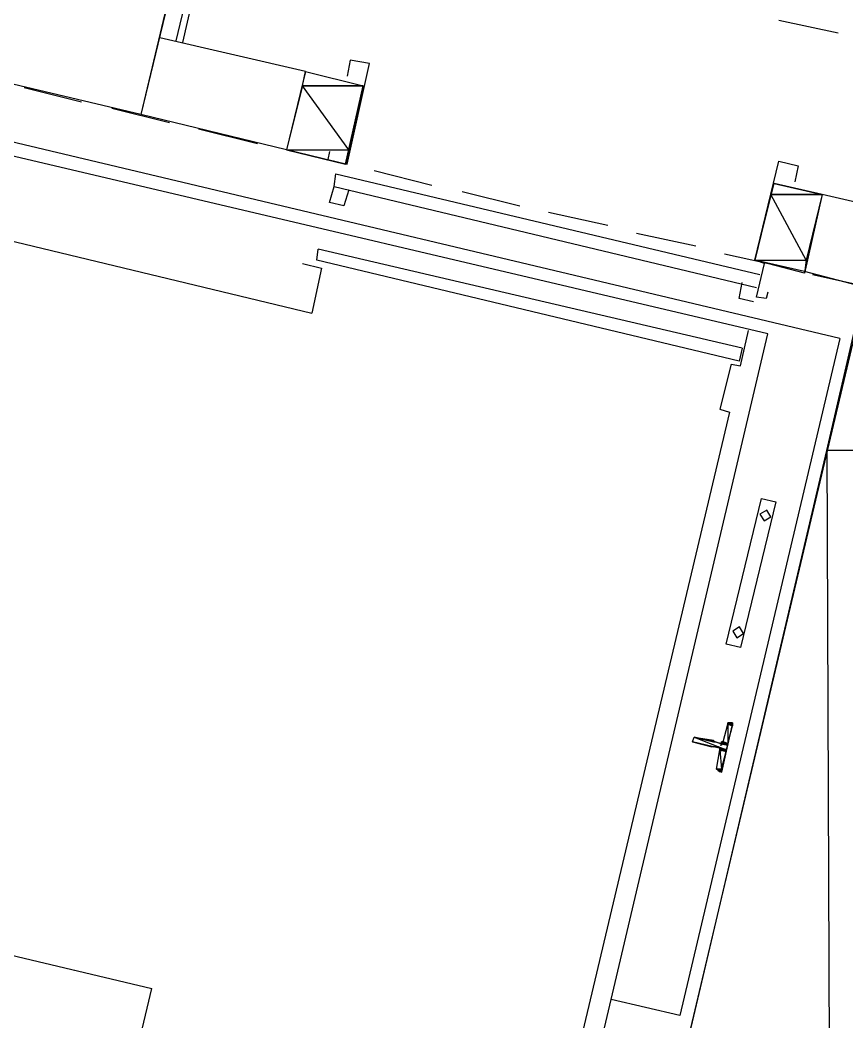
# Model space of a CAD drawing. Header units: feet. Extents: x -84 to 198, y -22 to 181.
# Drawn here: x 51.31 to 58.21, y 57.87 to 66.22 of the extents above; entities that cross this region are included whole.
import ezdxf

# ---------------------------------------------------------------- set-up
doc = ezdxf.new("R2010")
doc.units = ezdxf.units.FT
for name, color, linetype in [('A-LINEA', 7, 'CONTINUOUS'), ('A-LINEA-FINA', 9, 'CONTINUOUS'), ('A-MURO-CONCRETO', 8, 'CONTINUOUS')]:
    doc.layers.add(name, color=color, linetype=linetype)

msp = doc.modelspace()

# ---------------------------------------------------------------- linework, layer by layer
at = {"layer": 'A-LINEA'}
for p, q in [((52.9467, 67.4711), (52.6133, 66.0444)), ((53.0133, 67.5111), (52.6667, 66.0311)), ((57.64, 66.2178), (58.1333, 66.1111)), ((57.64, 66.2178), (58.1333, 66.1111)), ((53.6933, 65.7911), (52.48, 66.0711)), ((53.6933, 65.7911), (52.48, 66.0711)), ((53.6933, 65.7911), (53.5333, 65.1378)), ((53.6933, 65.7911), (53.5333, 65.1378)), ((53.6933, 65.7911), (54.1733, 65.6711)), ((53.6933, 65.7911), (54.1733, 65.6711)), ((51.3467, 65.6578), (51.8267, 65.5378)), ((51.3467, 65.6578), (51.8267, 65.5378)), ((54.0267, 65.0178), (54.1733, 65.6711)), ((54.0267, 65.0178), (54.1733, 65.6711)), ((52.08, 65.4844), (52.56, 65.3644)), ((52.08, 65.4844), (52.56, 65.3644)), ((58.1467, 63.5644), (50.2267, 65.4444)), ((58.1467, 63.5644), (50.2267, 65.4444)), ((53.5333, 65.1378), (52.32, 65.4311)), ((53.5333, 65.1378), (52.32, 65.4311)), ((52.8, 65.3111), (53.2933, 65.1911)), ((52.8, 65.3111), (53.2933, 65.1911)), ((57.5467, 63.6044), (50.5733, 65.2444)), ((57.5467, 63.6044), (50.5733, 65.2444)), ((53.5333, 65.1378), (54.0267, 65.0178)), ((53.5333, 65.1378), (54.0267, 65.0178)), ((53.5333, 65.1378), (54.0267, 65.0178)), ((53.5333, 65.1378), (54.0267, 65.0178)), ((54.2667, 64.9644), (54.7467, 64.8444)), ((54.2667, 64.9644), (54.7467, 64.8444)), ((53.9467, 64.9378), (57.48, 64.0978)), ((53.9467, 64.9378), (57.48, 64.0978)), ((53.9333, 64.8311), (57.4533, 63.9911)), ((53.9333, 64.8311), (57.4533, 63.9911)), ((54.0533, 64.8044), (54.0133, 64.6711)), ((54.0533, 64.8044), (54.0133, 64.6711)), ((55, 64.7911), (55.48, 64.6711)), ((55, 64.7911), (55.48, 64.6711)), ((57.44, 64.2178), (57.6, 64.8578)), ((57.44, 64.2178), (57.6, 64.8578)), ((58, 64.7644), (57.6, 64.8578)), ((58, 64.7644), (57.6, 64.8578)), ((58, 64.7644), (57.8533, 64.1111)), ((58, 64.7644), (57.8533, 64.1111)), ((58.52, 64.6444), (58, 64.7644)), ((58.52, 64.6444), (58, 64.7644)), ((55.72, 64.6178), (56.2133, 64.5111)), ((55.72, 64.6178), (56.2133, 64.5111)), ((50.7467, 64.4978), (53.7467, 63.7778)), ((50.7467, 64.4978), (53.7467, 63.7778)), ((56.4533, 64.4444), (56.9467, 64.3378)), ((56.4533, 64.4444), (56.9467, 64.3378)), ((53.7867, 64.2178), (53.8, 64.3111)), ((53.7867, 64.2178), (53.8, 64.3111)), ((57.3333, 63.4844), (53.8, 64.3111)), ((57.3333, 63.4844), (53.8, 64.3111)), ((57.3067, 63.3778), (53.7867, 64.2178)), ((57.3067, 63.3778), (53.7867, 64.2178)), ((57.1867, 64.2711), (57.6667, 64.1644)), ((57.1867, 64.2711), (57.6667, 64.1644)), ((57.8533, 64.1244), (57.44, 64.2178)), ((57.8533, 64.1244), (57.44, 64.2178)), ((58.36, 63.9911), (57.8533, 64.1244)), ((58.36, 63.9911), (57.8533, 64.1244)), ((57.92, 64.0978), (58.4, 63.9911)), ((57.92, 64.0978), (58.4, 63.9911)), ((57.32, 63.3378), (57.3867, 63.6311)), ((57.32, 63.3378), (57.3867, 63.6311)), ((55.8533, 56.4178), (57.5467, 63.6044)), ((55.8533, 56.4178), (57.5467, 63.6044)), ((58.1467, 63.5644), (56.8133, 57.9244)), ((58.1467, 63.5644), (56.8133, 57.9244)), ((57.3333, 63.4844), (57.3067, 63.3778)), ((57.3333, 63.4844), (57.3067, 63.3778)), ((57.24, 63.3511), (57.32, 63.3378)), ((57.24, 63.3511), (57.32, 63.3378)), ((57.2267, 62.9511), (55.8933, 57.3244)), ((57.2267, 62.9511), (55.8933, 57.3244)), ((57.2379, 60.3639), (57.2142, 60.3504)), ((57.2379, 60.3639), (57.2142, 60.3504)), ((57.1733, 60.2044), (57.2133, 60.3511)), ((57.1733, 60.2044), (57.2133, 60.3511)), ((57.08, 60.1644), (57.08, 60.1644)), ((57.08, 60.1644), (57.08, 60.1644)), ((57.12, 59.9778), (57.1467, 60.1378)), ((57.12, 59.9778), (57.1467, 60.1378)), ((57.1336, 59.9744), (57.1487, 59.9516)), ((57.1336, 59.9744), (57.1487, 59.9516)), ((49.4133, 58.8578), (52.4133, 58.1511)), ((49.4133, 58.8578), (52.4133, 58.1511)), ((52.32, 57.7644), (52.4133, 58.1511)), ((52.32, 57.7644), (52.4133, 58.1511)), ((56.8133, 57.9244), (56.24, 58.0578)), ((56.8133, 57.9244), (56.24, 58.0578))]:
    msp.add_line(p, q, dxfattribs=at)
for points in [[(47.0933, 68.7111), (52.7867, 67.3644), (52.32, 65.4311), (46.64, 66.7778), (47.0933, 68.7111)], [(47.0933, 68.7111), (52.7867, 67.3644), (52.32, 65.4311), (46.64, 66.7778), (47.0933, 68.7111)], [(53.8933, 65.1244), (53.88, 65.0578), (54.04, 65.0178), (54.2267, 65.8578), (54.0667, 65.8844), (54.04, 65.7511)], [(53.8933, 65.1244), (53.88, 65.0578), (54.04, 65.0178), (54.2267, 65.8578), (54.0667, 65.8844), (54.04, 65.7511)], [(62.2, 54.5244), (61.7467, 52.5778), (55.9867, 53.9378), (58.8267, 65.9378), (64.5867, 64.5778), (64.12, 62.6311), (59.9867, 63.6178), (58.0667, 55.4978), (62.2, 54.5244)], [(62.2, 54.5244), (61.7467, 52.5778), (55.9867, 53.9378), (58.8267, 65.9378), (64.5867, 64.5778), (64.12, 62.6311), (59.9867, 63.6178), (58.0667, 55.4978), (62.2, 54.5244)], [(57.5467, 63.9511), (57.5333, 63.8978), (57.4533, 63.9111), (57.52, 64.1911), (57.44, 64.2178), (57.64, 65.0444), (57.8, 65.0044), (57.7733, 64.8711)], [(57.5467, 63.9511), (57.5333, 63.8978), (57.4533, 63.9111), (57.52, 64.1911), (57.44, 64.2178), (57.64, 65.0444), (57.8, 65.0044), (57.7733, 64.8711)], [(54.0133, 64.6711), (53.8933, 64.6978), (53.9333, 64.8311), (53.9467, 64.9378)], [(54.0133, 64.6711), (53.8933, 64.6978), (53.9333, 64.8311), (53.9467, 64.9378)], [(53.6667, 64.1911), (53.8267, 64.1511), (53.7467, 63.7778)], [(53.6667, 64.1911), (53.8267, 64.1511), (53.7467, 63.7778)], [(57.4267, 63.8711), (57.3067, 63.8978), (57.3333, 64.0311)], [(57.4267, 63.8711), (57.3067, 63.8978), (57.3333, 64.0311)], [(57.24, 63.3511), (57.1467, 62.9778), (57.2267, 62.9511)], [(57.24, 63.3511), (57.1467, 62.9778), (57.2267, 62.9511)], [(57.4933, 62.2311), (57.6133, 62.2044), (57.32, 60.9911), (57.2, 61.0178), (57.4933, 62.2311)], [(57.4933, 62.2311), (57.6133, 62.2044), (57.32, 60.9911), (57.2, 61.0178), (57.4933, 62.2311)], [(57.5374, 62.1365), (57.4813, 62.1019), (57.5159, 62.0457), (57.5721, 62.0804), (57.5374, 62.1365)], [(57.5374, 62.1365), (57.4813, 62.1019), (57.5159, 62.0457), (57.5721, 62.0804), (57.5374, 62.1365)], [(57.3107, 61.1632), (57.2546, 61.1285), (57.2893, 61.0724), (57.3454, 61.107), (57.3107, 61.1632)], [(57.3107, 61.1632), (57.2546, 61.1285), (57.2893, 61.0724), (57.3454, 61.107), (57.3107, 61.1632)], [(57.24, 60.3644), (57.2533, 60.3644), (57.16, 59.9511), (57.1467, 59.9644)], [(57.24, 60.3644), (57.2533, 60.3644), (57.16, 59.9511), (57.1467, 59.9644)], [(57.08, 60.1644), (56.92, 60.2044), (56.9333, 60.2444), (57.0933, 60.2178), (57.0933, 60.2044)], [(57.08, 60.1644), (56.92, 60.2044), (56.9333, 60.2444), (57.0933, 60.2178), (57.0933, 60.2044)], [(57.1467, 60.1911), (57.1067, 60.2044), (57.1067, 60.2044)], [(57.1467, 60.1911), (57.1067, 60.2044), (57.1067, 60.2044)], [(57.1487, 60.1783), (57.1638, 60.1808), (57.1728, 60.1932)], [(57.1487, 60.1783), (57.1638, 60.1808), (57.1728, 60.1932)], [(57.1333, 60.1644), (57.0933, 60.1644), (57.0933, 60.1644)], [(57.1333, 60.1644), (57.0933, 60.1644), (57.0933, 60.1644)], [(57.1595, 60.1265), (57.157, 60.1416), (57.1446, 60.1506)], [(57.1595, 60.1265), (57.157, 60.1416), (57.1446, 60.1506)]]:
    msp.add_lwpolyline(points, dxfattribs=at)
at = {"layer": 'A-LINEA-FINA'}
for p, q in [((57.2533, 60.3511), (57.2133, 60.3644)), ((57.2533, 60.3511), (57.2133, 60.3644)), ((57.2533, 60.3511), (57.2267, 60.3644)), ((57.2533, 60.3511), (57.2267, 60.3644)), ((57.2533, 60.3644), (57.24, 60.3644)), ((57.2533, 60.3644), (57.24, 60.3644)), ((57.08, 60.1644), (56.92, 60.2044)), ((57.08, 60.1644), (56.92, 60.2044)), ((57.0933, 60.2044), (56.9333, 60.2444)), ((57.0933, 60.2044), (56.9333, 60.2444)), ((57.0933, 60.2044), (56.9333, 60.2444)), ((57.0933, 60.2044), (56.9333, 60.2444)), ((57.2133, 60.1778), (57.16, 60.1911)), ((57.2133, 60.1778), (57.16, 60.1911)), ((57.2, 60.1378), (57.1333, 60.1644)), ((57.2, 60.1378), (57.1333, 60.1644)), ((57.2, 60.1244), (57.1467, 60.1378)), ((57.2, 60.1244), (57.1467, 60.1378)), ((57.16, 59.9644), (57.12, 59.9778)), ((57.16, 59.9644), (57.12, 59.9778)), ((57.16, 59.9644), (57.1333, 59.9778)), ((57.16, 59.9644), (57.1333, 59.9778)), ((57.16, 59.9644), (57.1333, 59.9644)), ((57.16, 59.9511), (57.1333, 59.9644)), ((57.16, 59.9644), (57.1333, 59.9644)), ((57.16, 59.9511), (57.1333, 59.9644))]:
    msp.add_line(p, q, dxfattribs=at)
for points in [[(57.2133, 60.3644), (57.2533, 60.3511), (57.2267, 60.3644), (57.2133, 60.3644)], [(57.2533, 60.3511), (57.2533, 60.3511), (57.2133, 60.3644), (57.2533, 60.3511)], [(57.2133, 60.3644), (57.2533, 60.3511), (57.2133, 60.3511), (57.2133, 60.3644), (57.2133, 60.3644)], [(57.2133, 60.3644), (57.2533, 60.3511), (57.2533, 60.3511), (57.2133, 60.3644), (57.2133, 60.3644)], [(57.2133, 60.3644), (57.2533, 60.3511), (57.2267, 60.3644), (57.2133, 60.3644)], [(57.2533, 60.3511), (57.2533, 60.3511), (57.2133, 60.3644), (57.2533, 60.3511)], [(57.2133, 60.3644), (57.2533, 60.3511), (57.2133, 60.3511), (57.2133, 60.3644), (57.2133, 60.3644)], [(57.2133, 60.3644), (57.2533, 60.3511), (57.2533, 60.3511), (57.2133, 60.3644), (57.2133, 60.3644)], [(57.2533, 60.3644), (57.24, 60.3644), (57.2267, 60.3644), (57.2533, 60.3644), (57.2533, 60.3644)], [(57.2267, 60.3644), (57.2533, 60.3511), (57.2533, 60.3511), (57.2267, 60.3644)], [(57.2533, 60.3511), (57.2533, 60.3511), (57.2267, 60.3644), (57.2533, 60.3511)], [(57.2533, 60.3511), (57.2267, 60.3644), (57.2533, 60.3644), (57.2533, 60.3511), (57.2533, 60.3511)], [(57.2267, 60.3644), (57.2533, 60.3511), (57.2533, 60.3511), (57.2267, 60.3644)], [(57.2533, 60.3644), (57.24, 60.3644), (57.2267, 60.3644), (57.2533, 60.3644), (57.2533, 60.3644)], [(57.2267, 60.3644), (57.2533, 60.3511), (57.2533, 60.3511), (57.2267, 60.3644)], [(57.2533, 60.3511), (57.2533, 60.3511), (57.2267, 60.3644), (57.2533, 60.3511)], [(57.2533, 60.3511), (57.2267, 60.3644), (57.2533, 60.3644), (57.2533, 60.3511), (57.2533, 60.3511)], [(57.2267, 60.3644), (57.2533, 60.3511), (57.2533, 60.3511), (57.2267, 60.3644)], [(57.24, 60.3644), (57.2533, 60.3644), (57.2533, 60.3644), (57.24, 60.3644)], [(57.2533, 60.3644), (57.2533, 60.3644), (57.24, 60.3644), (57.2533, 60.3644)], [(57.24, 60.3644), (57.2533, 60.3644), (57.2533, 60.3644), (57.24, 60.3644)], [(57.2533, 60.3644), (57.2533, 60.3644), (57.24, 60.3644), (57.2533, 60.3644)], [(57.2133, 60.3511), (57.2133, 60.1911), (57.1733, 60.2044), (57.2133, 60.3511)], [(57.2133, 60.3511), (57.2133, 60.1911), (57.1733, 60.2044), (57.2133, 60.3511)], [(57.2533, 60.3378), (57.2533, 60.3378), (57.2133, 60.3511), (57.2533, 60.3378)], [(57.2533, 60.3378), (57.2133, 60.3511), (57.2533, 60.3511), (57.2533, 60.3378), (57.2533, 60.3378)], [(57.2533, 60.3378), (57.2133, 60.3511), (57.2133, 60.1911), (57.2533, 60.3378)], [(57.2533, 60.3378), (57.2533, 60.3378), (57.2133, 60.3511), (57.2533, 60.3378)], [(57.2533, 60.3378), (57.2133, 60.3511), (57.2533, 60.3511), (57.2533, 60.3378), (57.2533, 60.3378)], [(57.2533, 60.3378), (57.2133, 60.3511), (57.2133, 60.1911), (57.2533, 60.3378)], [(56.9333, 60.2444), (57.2, 60.1378), (56.92, 60.2044), (56.9333, 60.2444), (56.9333, 60.2444)], [(56.9333, 60.2444), (57.2, 60.1378), (56.92, 60.2044), (56.9333, 60.2444), (56.9333, 60.2444)], [(56.92, 60.2044), (57.0933, 60.1644), (57.0933, 60.1644), (56.92, 60.2044)], [(57.0933, 60.1644), (57.0933, 60.1644), (56.92, 60.2044), (57.0933, 60.1644), (57.0933, 60.1644)], [(56.92, 60.2044), (57.0933, 60.1644), (57.0933, 60.1644), (56.92, 60.2044)], [(57.0933, 60.1644), (57.0933, 60.1644), (56.92, 60.2044), (57.0933, 60.1644), (57.0933, 60.1644)], [(56.92, 60.2044), (57.0933, 60.1644), (57.0933, 60.1644), (56.92, 60.2044)], [(57.0933, 60.1644), (57.0933, 60.1644), (56.92, 60.2044), (57.0933, 60.1644), (57.0933, 60.1644)], [(57.08, 60.1644), (57.08, 60.1644), (56.92, 60.2044), (57.08, 60.1644)], [(57.08, 60.1644), (56.92, 60.2044), (57.0933, 60.1644), (57.08, 60.1644), (57.08, 60.1644)], [(56.92, 60.2044), (57.08, 60.1644), (57.08, 60.1644), (56.92, 60.2044)], [(57.08, 60.1644), (57.08, 60.1644), (56.92, 60.2044), (57.08, 60.1644), (57.08, 60.1644)], [(56.92, 60.2044), (57.08, 60.1644), (57.08, 60.1644), (56.92, 60.2044)], [(57.08, 60.1644), (57.08, 60.1644), (56.92, 60.2044), (57.08, 60.1644)], [(56.92, 60.2044), (57.08, 60.1644), (57.08, 60.1644), (56.92, 60.2044), (56.92, 60.2044)], [(56.92, 60.2044), (57.08, 60.1644), (57.08, 60.1644), (56.92, 60.2044)], [(57.08, 60.1644), (57.08, 60.1644), (56.92, 60.2044), (57.08, 60.1644), (57.08, 60.1644)], [(56.92, 60.2044), (57.08, 60.1644), (57.08, 60.1644), (56.92, 60.2044)], [(57.08, 60.1644), (57.08, 60.1644), (56.92, 60.2044), (57.08, 60.1644), (57.08, 60.1644)], [(56.92, 60.2044), (57.0933, 60.1644), (57.0933, 60.1644), (56.92, 60.2044)], [(57.0933, 60.1644), (57.0933, 60.1644), (56.92, 60.2044), (57.0933, 60.1644), (57.0933, 60.1644)], [(56.92, 60.2044), (57.0933, 60.1644), (57.0933, 60.1644), (56.92, 60.2044)], [(57.0933, 60.1644), (57.0933, 60.1644), (56.92, 60.2044), (57.0933, 60.1644), (57.0933, 60.1644)], [(56.92, 60.2044), (57.0933, 60.1644), (57.0933, 60.1644), (56.92, 60.2044)], [(57.0933, 60.1644), (57.0933, 60.1644), (56.92, 60.2044), (57.0933, 60.1644), (57.0933, 60.1644)], [(57.08, 60.1644), (57.08, 60.1644), (56.92, 60.2044), (57.08, 60.1644)], [(57.08, 60.1644), (56.92, 60.2044), (57.0933, 60.1644), (57.08, 60.1644), (57.08, 60.1644)], [(56.92, 60.2044), (57.08, 60.1644), (57.08, 60.1644), (56.92, 60.2044)], [(57.08, 60.1644), (57.08, 60.1644), (56.92, 60.2044), (57.08, 60.1644), (57.08, 60.1644)], [(56.92, 60.2044), (57.08, 60.1644), (57.08, 60.1644), (56.92, 60.2044)], [(57.08, 60.1644), (57.08, 60.1644), (56.92, 60.2044), (57.08, 60.1644)], [(56.92, 60.2044), (57.08, 60.1644), (57.08, 60.1644), (56.92, 60.2044), (56.92, 60.2044)], [(56.92, 60.2044), (57.08, 60.1644), (57.08, 60.1644), (56.92, 60.2044)], [(57.08, 60.1644), (57.08, 60.1644), (56.92, 60.2044), (57.08, 60.1644), (57.08, 60.1644)], [(56.92, 60.2044), (57.08, 60.1644), (57.08, 60.1644), (56.92, 60.2044)], [(57.08, 60.1644), (57.08, 60.1644), (56.92, 60.2044), (57.08, 60.1644), (57.08, 60.1644)], [(57.0933, 60.2044), (57.0933, 60.2044), (56.9333, 60.2444), (57.0933, 60.2044)], [(57.0933, 60.2044), (56.9333, 60.2444), (57.0933, 60.2178), (57.0933, 60.2044), (57.0933, 60.2044)], [(56.9333, 60.2444), (57.0933, 60.2044), (57.0933, 60.2044), (56.9333, 60.2444)], [(57.0933, 60.2044), (57.0933, 60.2044), (56.9333, 60.2444), (57.0933, 60.2044)], [(56.9333, 60.2444), (57.0933, 60.2044), (57.0933, 60.2044), (56.9333, 60.2444), (56.9333, 60.2444)], [(56.9333, 60.2444), (57.0933, 60.2044), (57.0933, 60.2044), (56.9333, 60.2444)], [(57.0933, 60.2044), (57.0933, 60.2044), (56.9333, 60.2444), (57.0933, 60.2044), (57.0933, 60.2044)], [(56.9333, 60.2444), (57.0933, 60.2044), (57.0933, 60.2044), (56.9333, 60.2444)], [(57.0933, 60.2044), (57.0933, 60.2044), (56.9333, 60.2444), (57.0933, 60.2044)], [(56.9333, 60.2444), (57.0933, 60.2044), (57.0933, 60.2044), (56.9333, 60.2444), (56.9333, 60.2444)], [(56.9333, 60.2444), (57.0933, 60.2044), (57.0933, 60.2044), (56.9333, 60.2444)], [(57.0933, 60.2044), (57.0933, 60.2044), (56.9333, 60.2444), (57.0933, 60.2044), (57.0933, 60.2044)], [(56.9333, 60.2444), (57.0933, 60.2044), (57.0933, 60.2044), (56.9333, 60.2444)], [(57.0933, 60.2044), (57.0933, 60.2044), (56.9333, 60.2444), (57.0933, 60.2044), (57.0933, 60.2044)], [(57.1067, 60.2044), (57.1067, 60.2044), (56.9333, 60.2444), (57.1067, 60.2044)], [(57.1067, 60.2044), (56.9333, 60.2444), (57.0933, 60.2044), (57.1067, 60.2044), (57.1067, 60.2044)], [(57.2133, 60.1778), (56.9333, 60.2444), (57.2, 60.1378), (57.2133, 60.1778)], [(57.0933, 60.2044), (57.0933, 60.2044), (56.9333, 60.2444), (57.0933, 60.2044)], [(57.0933, 60.2044), (56.9333, 60.2444), (57.0933, 60.2178), (57.0933, 60.2044), (57.0933, 60.2044)], [(56.9333, 60.2444), (57.0933, 60.2044), (57.0933, 60.2044), (56.9333, 60.2444)], [(57.0933, 60.2044), (57.0933, 60.2044), (56.9333, 60.2444), (57.0933, 60.2044)], [(56.9333, 60.2444), (57.0933, 60.2044), (57.0933, 60.2044), (56.9333, 60.2444), (56.9333, 60.2444)], [(56.9333, 60.2444), (57.0933, 60.2044), (57.0933, 60.2044), (56.9333, 60.2444)], [(57.0933, 60.2044), (57.0933, 60.2044), (56.9333, 60.2444), (57.0933, 60.2044), (57.0933, 60.2044)], [(56.9333, 60.2444), (57.0933, 60.2044), (57.0933, 60.2044), (56.9333, 60.2444)], [(57.0933, 60.2044), (57.0933, 60.2044), (56.9333, 60.2444), (57.0933, 60.2044)], [(56.9333, 60.2444), (57.0933, 60.2044), (57.0933, 60.2044), (56.9333, 60.2444), (56.9333, 60.2444)], [(56.9333, 60.2444), (57.0933, 60.2044), (57.0933, 60.2044), (56.9333, 60.2444)], [(57.0933, 60.2044), (57.0933, 60.2044), (56.9333, 60.2444), (57.0933, 60.2044), (57.0933, 60.2044)], [(56.9333, 60.2444), (57.0933, 60.2044), (57.0933, 60.2044), (56.9333, 60.2444)], [(57.0933, 60.2044), (57.0933, 60.2044), (56.9333, 60.2444), (57.0933, 60.2044), (57.0933, 60.2044)], [(57.1067, 60.2044), (57.1067, 60.2044), (56.9333, 60.2444), (57.1067, 60.2044)], [(57.1067, 60.2044), (56.9333, 60.2444), (57.0933, 60.2044), (57.1067, 60.2044), (57.1067, 60.2044)], [(57.2133, 60.1778), (56.9333, 60.2444), (57.2, 60.1378), (57.2133, 60.1778)], [(57.16, 60.1911), (57.2133, 60.1778), (57.1467, 60.1911), (57.16, 60.1911), (57.16, 60.1911)], [(57.1467, 60.1911), (57.2133, 60.1778), (57.2133, 60.1778), (57.1467, 60.1911)], [(57.2133, 60.1778), (57.2133, 60.1778), (57.1467, 60.1911), (57.2133, 60.1778), (57.2133, 60.1778)], [(57.1467, 60.1911), (57.2133, 60.1778), (57.2133, 60.1778), (57.1467, 60.1911)], [(57.2133, 60.1778), (57.2133, 60.1778), (57.1467, 60.1911), (57.2133, 60.1778), (57.2133, 60.1778)], [(57.16, 60.1911), (57.2133, 60.1778), (57.1467, 60.1911), (57.16, 60.1911), (57.16, 60.1911)], [(57.1467, 60.1911), (57.2133, 60.1778), (57.2133, 60.1778), (57.1467, 60.1911)], [(57.2133, 60.1778), (57.2133, 60.1778), (57.1467, 60.1911), (57.2133, 60.1778), (57.2133, 60.1778)], [(57.1467, 60.1911), (57.2133, 60.1778), (57.2133, 60.1778), (57.1467, 60.1911)], [(57.2133, 60.1778), (57.2133, 60.1778), (57.1467, 60.1911), (57.2133, 60.1778), (57.2133, 60.1778)], [(57.2133, 60.1911), (57.1733, 60.2044), (57.16, 60.2044), (57.2133, 60.1911), (57.2133, 60.1911)], [(57.2133, 60.1911), (57.2133, 60.1911), (57.16, 60.2044), (57.2133, 60.1911)], [(57.2133, 60.1911), (57.16, 60.2044), (57.2133, 60.1911), (57.2133, 60.1911), (57.2133, 60.1911)], [(57.2133, 60.1911), (57.16, 60.2044), (57.2133, 60.1778), (57.2133, 60.1911)], [(57.16, 60.2044), (57.2133, 60.1778), (57.16, 60.1911), (57.16, 60.2044), (57.16, 60.2044)], [(57.2133, 60.1911), (57.1733, 60.2044), (57.16, 60.2044), (57.2133, 60.1911), (57.2133, 60.1911)], [(57.2133, 60.1911), (57.2133, 60.1911), (57.16, 60.2044), (57.2133, 60.1911)], [(57.2133, 60.1911), (57.16, 60.2044), (57.2133, 60.1911), (57.2133, 60.1911), (57.2133, 60.1911)], [(57.2133, 60.1911), (57.16, 60.2044), (57.2133, 60.1778), (57.2133, 60.1911)], [(57.16, 60.2044), (57.2133, 60.1778), (57.16, 60.1911), (57.16, 60.2044), (57.16, 60.2044)], [(57.16, 60.1911), (57.2133, 60.1778), (57.2133, 60.1778), (57.16, 60.1911)], [(57.2133, 60.1778), (57.2133, 60.1778), (57.16, 60.1911), (57.2133, 60.1778), (57.2133, 60.1778)], [(57.16, 60.1911), (57.2133, 60.1778), (57.2133, 60.1778), (57.16, 60.1911)], [(57.2133, 60.1778), (57.2133, 60.1778), (57.16, 60.1911), (57.2133, 60.1778), (57.2133, 60.1778)], [(57.16, 60.1911), (57.2133, 60.1778), (57.2133, 60.1778), (57.16, 60.1911)], [(57.2133, 60.1778), (57.2133, 60.1778), (57.16, 60.1911), (57.2133, 60.1778), (57.2133, 60.1778)], [(57.16, 60.1911), (57.2133, 60.1778), (57.2133, 60.1778), (57.16, 60.1911)], [(57.2133, 60.1778), (57.2133, 60.1778), (57.16, 60.1911), (57.2133, 60.1778), (57.2133, 60.1778)], [(57.16, 60.1911), (57.2133, 60.1778), (57.2133, 60.1778), (57.16, 60.1911)], [(57.2133, 60.1778), (57.2133, 60.1778), (57.16, 60.1911), (57.2133, 60.1778), (57.2133, 60.1778)], [(57.16, 60.1911), (57.2133, 60.1778), (57.2133, 60.1778), (57.16, 60.1911)], [(57.2133, 60.1778), (57.2133, 60.1778), (57.16, 60.1911), (57.2133, 60.1778), (57.2133, 60.1778)], [(57.1733, 60.2044), (57.2133, 60.1911), (57.2133, 60.1911), (57.1733, 60.2044)], [(57.1733, 60.2044), (57.2133, 60.1911), (57.2133, 60.1911), (57.1733, 60.2044)], [(57.1467, 60.1378), (57.16, 59.9778), (57.12, 59.9778), (57.1467, 60.1378), (57.1467, 60.1378)], [(57.1467, 60.1378), (57.16, 59.9778), (57.12, 59.9778), (57.1467, 60.1378), (57.1467, 60.1378)], [(57.1333, 60.1644), (57.2, 60.1378), (57.2, 60.1378), (57.1333, 60.1644)], [(57.2, 60.1378), (57.2, 60.1378), (57.1333, 60.1644), (57.2, 60.1378), (57.2, 60.1378)], [(57.1333, 60.1644), (57.2, 60.1378), (57.1467, 60.1511), (57.1333, 60.1644), (57.1333, 60.1644)], [(57.1333, 60.1644), (57.2, 60.1378), (57.2, 60.1378), (57.1333, 60.1644)], [(57.2, 60.1378), (57.2, 60.1378), (57.1333, 60.1644), (57.2, 60.1378), (57.2, 60.1378)], [(57.1333, 60.1644), (57.2, 60.1378), (57.1467, 60.1511), (57.1333, 60.1644), (57.1333, 60.1644)], [(57.1467, 60.1511), (57.2, 60.1378), (57.2, 60.1378), (57.1467, 60.1511)], [(57.2, 60.1378), (57.2, 60.1378), (57.1467, 60.1511), (57.2, 60.1378), (57.2, 60.1378)], [(57.1467, 60.1511), (57.2, 60.1378), (57.2, 60.1378), (57.1467, 60.1511)], [(57.2, 60.1378), (57.2, 60.1378), (57.1467, 60.1511), (57.2, 60.1378), (57.2, 60.1378)], [(57.1467, 60.1511), (57.2, 60.1378), (57.2, 60.1378), (57.1467, 60.1511)], [(57.2, 60.1378), (57.2, 60.1378), (57.1467, 60.1511), (57.2, 60.1378), (57.2, 60.1378)], [(57.1467, 60.1511), (57.2, 60.1378), (57.2, 60.1378), (57.1467, 60.1511)], [(57.2, 60.1378), (57.2, 60.1378), (57.1467, 60.1511), (57.2, 60.1378), (57.2, 60.1378)], [(57.2, 60.1378), (57.1467, 60.1511), (57.2, 60.1244), (57.2, 60.1378)], [(57.1467, 60.1511), (57.2, 60.1244), (57.1467, 60.1378), (57.1467, 60.1511)], [(57.1467, 60.1511), (57.2, 60.1378), (57.2, 60.1378), (57.1467, 60.1511)], [(57.2, 60.1378), (57.2, 60.1378), (57.1467, 60.1511), (57.2, 60.1378), (57.2, 60.1378)], [(57.1467, 60.1511), (57.2, 60.1378), (57.2, 60.1378), (57.1467, 60.1511)], [(57.2, 60.1378), (57.2, 60.1378), (57.1467, 60.1511), (57.2, 60.1378), (57.2, 60.1378)], [(57.1467, 60.1511), (57.2, 60.1378), (57.2, 60.1378), (57.1467, 60.1511)], [(57.2, 60.1378), (57.2, 60.1378), (57.1467, 60.1511), (57.2, 60.1378), (57.2, 60.1378)], [(57.1467, 60.1511), (57.2, 60.1378), (57.2, 60.1378), (57.1467, 60.1511)], [(57.2, 60.1378), (57.2, 60.1378), (57.1467, 60.1511), (57.2, 60.1378), (57.2, 60.1378)], [(57.2, 60.1378), (57.1467, 60.1511), (57.2, 60.1244), (57.2, 60.1378)], [(57.1467, 60.1511), (57.2, 60.1244), (57.1467, 60.1378), (57.1467, 60.1511)], [(57.1467, 60.1378), (57.2, 60.1244), (57.2, 60.1244), (57.1467, 60.1378)], [(57.2, 60.1244), (57.2, 60.1244), (57.1467, 60.1378), (57.2, 60.1244)], [(57.2, 60.1244), (57.1467, 60.1378), (57.2, 60.1244), (57.2, 60.1244), (57.2, 60.1244)], [(57.2, 60.1244), (57.1467, 60.1378), (57.16, 59.9778), (57.2, 60.1244)], [(57.1467, 60.1378), (57.2, 60.1244), (57.2, 60.1244), (57.1467, 60.1378)], [(57.2, 60.1244), (57.2, 60.1244), (57.1467, 60.1378), (57.2, 60.1244)], [(57.2, 60.1244), (57.1467, 60.1378), (57.2, 60.1244), (57.2, 60.1244), (57.2, 60.1244)], [(57.2, 60.1244), (57.1467, 60.1378), (57.16, 59.9778), (57.2, 60.1244)], [(57.1333, 59.9778), (57.16, 59.9644), (57.12, 59.9778), (57.1333, 59.9778)], [(57.12, 59.9778), (57.16, 59.9644), (57.16, 59.9644), (57.12, 59.9778)], [(57.16, 59.9644), (57.16, 59.9644), (57.12, 59.9778), (57.16, 59.9644)], [(57.16, 59.9644), (57.12, 59.9778), (57.16, 59.9778), (57.16, 59.9644), (57.16, 59.9644)], [(57.12, 59.9778), (57.16, 59.9644), (57.16, 59.9644), (57.12, 59.9778), (57.12, 59.9778)], [(57.1333, 59.9778), (57.16, 59.9644), (57.12, 59.9778), (57.1333, 59.9778)], [(57.12, 59.9778), (57.16, 59.9644), (57.16, 59.9644), (57.12, 59.9778)], [(57.16, 59.9644), (57.16, 59.9644), (57.12, 59.9778), (57.16, 59.9644)], [(57.16, 59.9644), (57.12, 59.9778), (57.16, 59.9778), (57.16, 59.9644), (57.16, 59.9644)], [(57.12, 59.9778), (57.16, 59.9644), (57.16, 59.9644), (57.12, 59.9778), (57.12, 59.9778)], [(57.1333, 59.9778), (57.16, 59.9644), (57.1333, 59.9644), (57.1333, 59.9778)], [(57.1333, 59.9778), (57.16, 59.9644), (57.1333, 59.9644), (57.1333, 59.9778)], [(57.1333, 59.9644), (57.16, 59.9644), (57.16, 59.9644), (57.1333, 59.9644), (57.1333, 59.9644)], [(57.1467, 59.9644), (57.16, 59.9511), (57.1333, 59.9644), (57.1467, 59.9644)], [(57.1333, 59.9644), (57.16, 59.9511), (57.16, 59.9511), (57.1333, 59.9644)], [(57.16, 59.9511), (57.16, 59.9511), (57.1333, 59.9644), (57.16, 59.9511)], [(57.16, 59.9511), (57.1333, 59.9644), (57.16, 59.9644), (57.16, 59.9511), (57.16, 59.9511)], [(57.1333, 59.9644), (57.16, 59.9511), (57.16, 59.9511), (57.1333, 59.9644), (57.1333, 59.9644)], [(57.1333, 59.9644), (57.16, 59.9644), (57.16, 59.9644), (57.1333, 59.9644), (57.1333, 59.9644)], [(57.1467, 59.9644), (57.16, 59.9511), (57.1333, 59.9644), (57.1467, 59.9644)], [(57.1333, 59.9644), (57.16, 59.9511), (57.16, 59.9511), (57.1333, 59.9644)], [(57.16, 59.9511), (57.16, 59.9511), (57.1333, 59.9644), (57.16, 59.9511)], [(57.16, 59.9511), (57.1333, 59.9644), (57.16, 59.9644), (57.16, 59.9511), (57.16, 59.9511)], [(57.1333, 59.9644), (57.16, 59.9511), (57.16, 59.9511), (57.1333, 59.9644), (57.1333, 59.9644)]]:
    msp.add_lwpolyline(points, dxfattribs=at)
at = {"layer": 'A-MURO-CONCRETO'}
for points in [[(46.64, 66.7778), (52.64, 66.7778), (52.32, 65.4311), (46.64, 66.7778), (46.64, 66.7778)], [(46.64, 66.7778), (52.64, 66.7778), (52.32, 65.4311), (46.64, 66.7778), (46.64, 66.7778)], [(53.6933, 65.7911), (54.1733, 65.6711), (53.6667, 65.6711), (53.6933, 65.7911), (53.6933, 65.7911)], [(53.6933, 65.7911), (54.1733, 65.6711), (53.6667, 65.6711), (53.6933, 65.7911), (53.6933, 65.7911)], [(53.6667, 65.6711), (53.5333, 65.1378), (54.0533, 65.1378), (53.6667, 65.6711)], [(53.6667, 65.6711), (53.5333, 65.1378), (54.0533, 65.1378), (53.6667, 65.6711)], [(53.6667, 65.6711), (54.1733, 65.6711), (54.0533, 65.1378), (53.6667, 65.6711), (53.6667, 65.6711)], [(53.6667, 65.6711), (54.1733, 65.6711), (54.0533, 65.1378), (53.6667, 65.6711), (53.6667, 65.6711)], [(53.5333, 65.1378), (54.0533, 65.1378), (54.0267, 65.0178), (53.5333, 65.1378), (53.5333, 65.1378)], [(53.5333, 65.1378), (54.0533, 65.1378), (54.0267, 65.0178), (53.5333, 65.1378), (53.5333, 65.1378)], [(57.6, 64.8578), (58, 64.7644), (57.5733, 64.7644), (57.6, 64.8578), (57.6, 64.8578)], [(57.6, 64.8578), (58, 64.7644), (57.5733, 64.7644), (57.6, 64.8578), (57.6, 64.8578)], [(57.5733, 64.7644), (57.44, 64.2178), (57.8667, 64.2178), (57.5733, 64.7644)], [(57.5733, 64.7644), (57.44, 64.2178), (57.8667, 64.2178), (57.5733, 64.7644)], [(57.5733, 64.7644), (58, 64.7644), (57.8667, 64.2178), (57.5733, 64.7644), (57.5733, 64.7644)], [(57.5733, 64.7644), (58, 64.7644), (57.8667, 64.2178), (57.5733, 64.7644), (57.5733, 64.7644)], [(57.44, 64.2178), (57.8667, 64.2178), (57.8533, 64.1111), (57.44, 64.2178), (57.44, 64.2178)], [(57.44, 64.2178), (57.8667, 64.2178), (57.8533, 64.1111), (57.44, 64.2178), (57.44, 64.2178)], [(58.2667, 63.6178), (59.76, 62.6311), (58.04, 62.6311), (58.2667, 63.6178), (58.2667, 63.6178)], [(58.2667, 63.6178), (59.76, 62.6311), (58.04, 62.6311), (58.2667, 63.6178), (58.2667, 63.6178)], [(58.04, 62.6311), (58.0667, 55.4978), (56.36, 55.4978), (58.04, 62.6311), (58.04, 62.6311)], [(58.04, 62.6311), (58.0667, 55.4978), (56.36, 55.4978), (58.04, 62.6311), (58.04, 62.6311)], [(59.76, 62.6311), (58.04, 62.6311), (58.0667, 55.4978), (59.76, 62.6311)], [(59.76, 62.6311), (58.04, 62.6311), (58.0667, 55.4978), (59.76, 62.6311)]]:
    msp.add_lwpolyline(points, dxfattribs=at)

doc.saveas('drawing.dxf')
